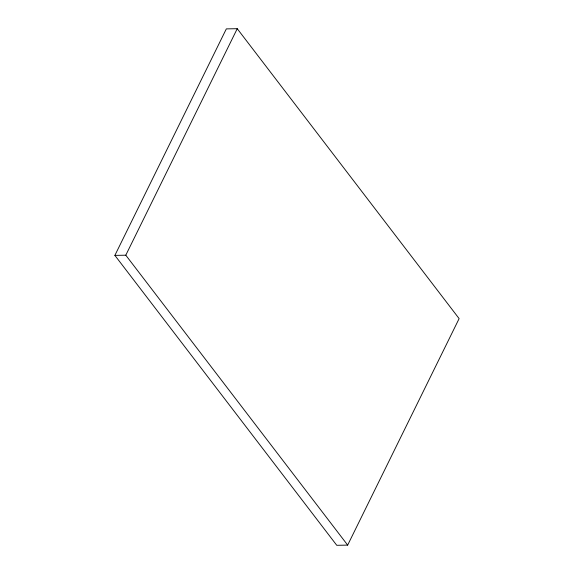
<?xml version="1.0" encoding="UTF-8"?>
<svg xmlns="http://www.w3.org/2000/svg" width="574" height="574" viewBox="0 0 574 574"><rect width="100%" height="100%" fill="white"/><g stroke="black" fill="none" stroke-linecap="round" stroke-linejoin="round"><path stroke-width="0.86" d="M114.879 255.387L226.335 28.887L237.241 28.7L459.121 318.613L347.665 545.113L336.759 545.3L114.879 255.387L125.792 255.2L347.665 545.113M125.792 255.2L237.241 28.7"/></g></svg>
